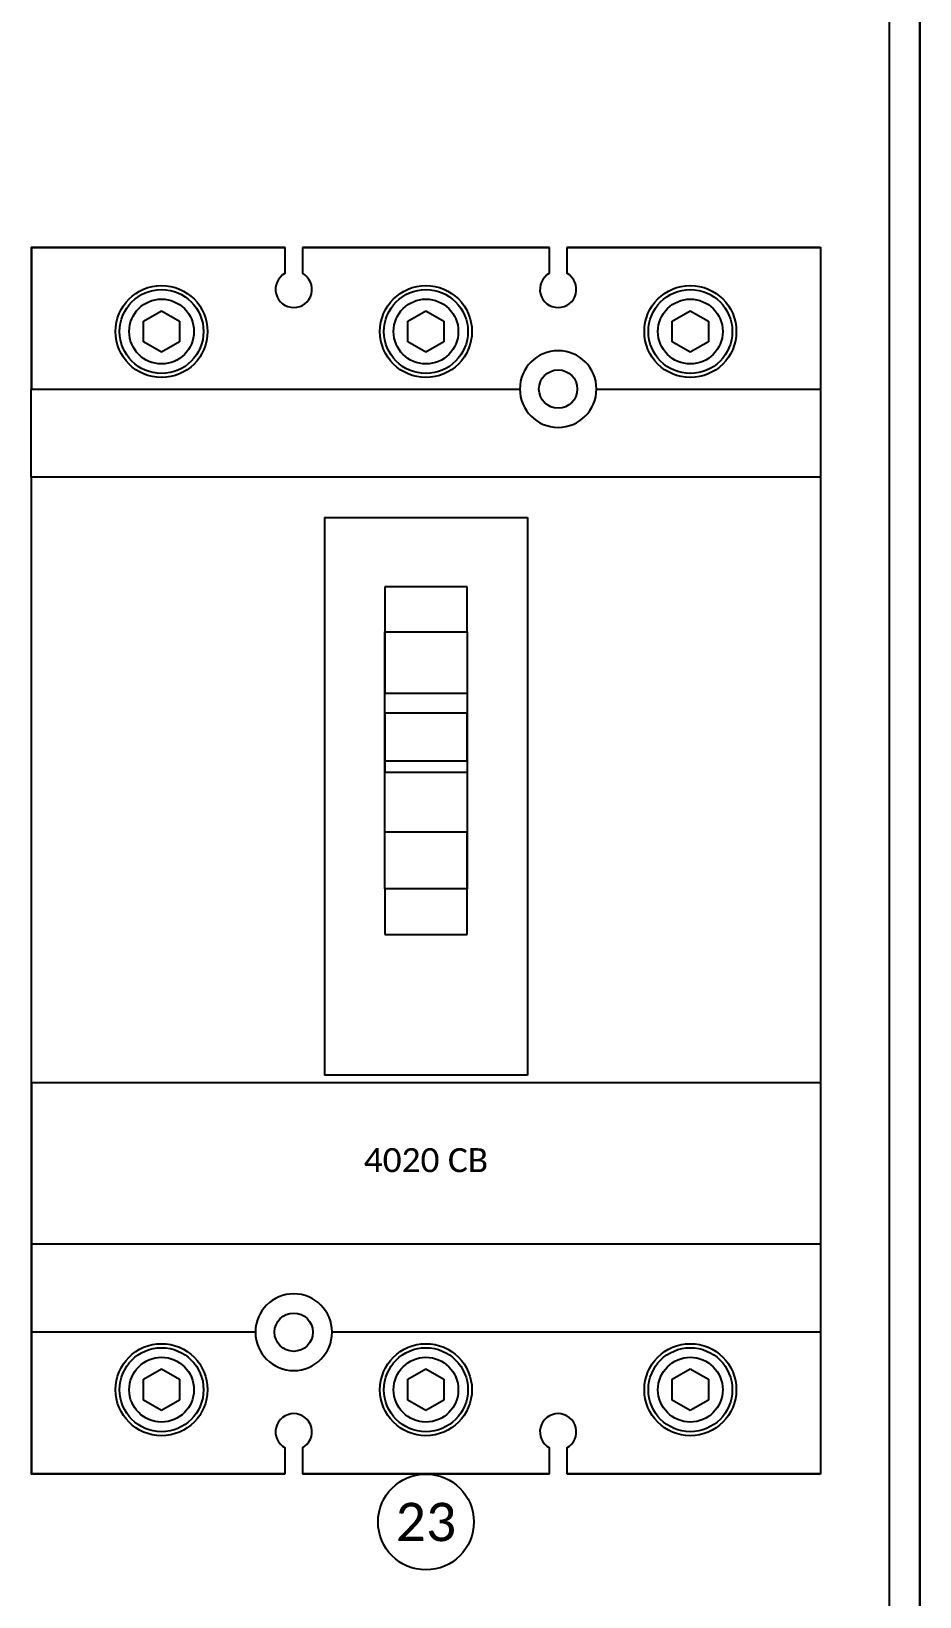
# Model space of a CAD drawing. Header units: inches. Extents: x 0 to 316, y -1 to 150.
# Drawn here: x 263.593 to 264.754, y 36.82 to 38.866 of the extents above; entities that cross this region are included whole.
import ezdxf
from ezdxf.enums import TextEntityAlignment as Align

# ---------------------------------------------------------------- set-up
doc = ezdxf.new("R2010")
doc.units = ezdxf.units.IN
doc.header["$MEASUREMENT"] = 0
doc.linetypes.add('HIDDEN2', pattern=[0.1875, 0.125, -0.0625])
doc.styles.add('Calibri', font='calibri.ttf')

# ---------------------------------------------------------------- blocks, each defined once
blk = doc.blocks.new('HDL36015')
at = {"color": 2, "linetype": 'Continuous'}
for p, q in [((0, 6.4), (1.325, 6.4)), ((0, 6.4), (0, 5.66)), ((0.001, 6.399), (1.325, 6.399)), ((0.001, 6.399), (0.001, 5.66)), ((1.325, 6.2637), (1.325, 6.399)), ((1.415, 6.4), (2.705, 6.4)), ((1.415, 6.399), (1.415, 6.2637)), ((1.415, 6.399), (2.705, 6.399)), ((2.705, 6.2637), (2.705, 6.399)), ((2.795, 6.4), (4.12, 6.4)), ((2.795, 6.399), (2.795, 6.2637)), ((2.795, 6.399), (4.119, 6.399)), ((4.119, 6.399), (4.119, 5.66)), ((4.12, 6.4), (4.12, 5.66)), ((0.586, 6.0143), (0.68, 6.0685)), ((0.68, 6.0685), (0.774, 6.0143)), ((1.966, 6.0143), (2.06, 6.0685)), ((2.06, 6.0685), (2.154, 6.0143)), ((3.346, 6.0143), (3.44, 6.0685)), ((3.44, 6.0685), (3.534, 6.0143)), ((0.586, 5.9057), (0.586, 6.0143)), ((0.774, 6.0143), (0.774, 5.9057)), ((1.966, 5.9057), (1.966, 6.0143)), ((2.154, 6.0143), (2.154, 5.9057)), ((3.346, 5.9057), (3.346, 6.0143)), ((3.534, 6.0143), (3.534, 5.9057)), ((0.68, 5.8515), (0.586, 5.9057)), ((0.774, 5.9057), (0.68, 5.8515)), ((2.06, 5.8515), (1.966, 5.9057)), ((2.154, 5.9057), (2.06, 5.8515)), ((3.44, 5.8515), (3.346, 5.9057)), ((3.534, 5.9057), (3.44, 5.8515)), ((0, 5.66), (2.55, 5.66)), ((0, 5.2), (0, 5.66)), ((2.95, 5.66), (4.12, 5.66)), ((4.12, 5.66), (4.12, 5.2)), ((4.12, 5.2), (0, 5.2)), ((0, 5.2), (0, 2.04)), ((4.12, 5.2), (4.12, 2.04)), ((1.53, 4.99), (2.59, 4.99)), ((1.53, 4.99), (1.53, 2.08)), ((2.59, 4.99), (2.59, 2.08)), ((1.845, 4.629), (1.845, 4.3933)), ((2.275, 4.629), (1.845, 4.629)), ((2.275, 4.3933), (2.275, 4.629)), ((1.845, 4.3933), (1.845, 4.0711)), ((1.845, 4.3933), (2.275, 4.3933)), ((1.845, 3.0529), (1.845, 4.3933)), ((2.275, 4.3933), (2.275, 4.0711)), ((2.275, 4.3933), (2.275, 3.0529)), ((2.275, 4.0711), (1.845, 4.0711)), ((1.845, 3.9692), (1.845, 3.7197)), ((2.275, 3.9692), (1.845, 3.9692)), ((2.275, 3.7197), (2.275, 3.9692)), ((1.845, 3.7197), (1.845, 3.6591)), ((1.845, 3.7197), (2.275, 3.7197)), ((2.275, 3.7197), (2.275, 3.6591)), ((2.275, 3.6591), (1.845, 3.6591)), ((1.845, 3.0529), (1.845, 3.3495)), ((1.845, 3.3495), (2.275, 3.3495)), ((2.275, 3.0529), (2.275, 3.3495)), ((1.845, 3.0529), (1.845, 2.815)), ((2.275, 3.0529), (1.845, 3.0529)), ((2.275, 2.815), (2.275, 3.0529)), ((1.845, 2.815), (2.275, 2.815)), ((2.59, 2.08), (1.53, 2.08)), ((0, 2.04), (0, 0)), ((4.12, 2.04), (0, 2.04)), ((0.001, 2.04), (0.001, 1.2)), ((4.119, 2.04), (4.119, 1.2)), ((4.12, 2.04), (4.12, 0)), ((4.119, 1.2), (0.001, 1.2)), ((0.001, 1.2), (0.001, 0.74)), ((4.119, 1.2), (4.119, 0.74)), ((0.001, 0.74), (0.001, 0.001)), ((1.17, 0.74), (0.001, 0.74)), ((4.119, 0.74), (1.57, 0.74)), ((4.119, 0.74), (4.119, 0.001)), ((0.586, 0.4943), (0.68, 0.5485)), ((0.586, 0.3857), (0.586, 0.4943)), ((0.68, 0.5485), (0.774, 0.4943)), ((0.774, 0.4943), (0.774, 0.3857)), ((1.966, 0.4943), (2.06, 0.5485)), ((1.966, 0.3857), (1.966, 0.4943)), ((2.06, 0.5485), (2.154, 0.4943)), ((2.154, 0.4943), (2.154, 0.3857)), ((3.346, 0.4943), (3.44, 0.5485)), ((3.346, 0.3857), (3.346, 0.4943)), ((3.44, 0.5485), (3.534, 0.4943)), ((3.534, 0.4943), (3.534, 0.3857)), ((0.68, 0.3315), (0.586, 0.3857)), ((0.774, 0.3857), (0.68, 0.3315)), ((2.06, 0.3315), (1.966, 0.3857)), ((2.154, 0.3857), (2.06, 0.3315)), ((3.44, 0.3315), (3.346, 0.3857)), ((3.534, 0.3857), (3.44, 0.3315)), ((1.325, 0.001), (1.325, 0.1363)), ((1.415, 0.1363), (1.415, 0.001)), ((2.705, 0.001), (2.705, 0.1363)), ((2.795, 0.1363), (2.795, 0.001)), ((1.325, 0), (0, 0)), ((1.325, 0.001), (0.001, 0.001)), ((2.705, 0.001), (1.415, 0.001)), ((2.705, 0), (1.415, 0)), ((4.119, 0.001), (2.795, 0.001)), ((4.12, 0), (2.795, 0))]:
    blk.add_line(p, q, dxfattribs=at)
for centre, radius in [((0.68, 5.96), 0.24), ((0.68, 5.96), 0.219), ((0.68, 5.96), 0.169), ((2.06, 5.96), 0.24), ((2.06, 5.96), 0.219), ((2.06, 5.96), 0.169), ((3.44, 5.96), 0.24), ((3.44, 5.96), 0.219), ((3.44, 5.96), 0.169), ((2.75, 5.66), 0.1), ((1.37, 0.74), 0.1), ((0.68, 0.44), 0.24), ((0.68, 0.44), 0.219), ((2.06, 0.44), 0.24), ((2.06, 0.44), 0.219), ((3.44, 0.44), 0.24), ((3.44, 0.44), 0.219), ((0.68, 0.44), 0.169), ((2.06, 0.44), 0.169), ((3.44, 0.44), 0.169)]:
    blk.add_circle(centre, radius, dxfattribs=at)
for centre, radius, start, end in [((1.37, 6.18), 0.095, 118.27371, 61.72629), ((2.75, 6.18), 0.095, 118.27371, 61.72629), ((2.75, 5.66), 0.2, 0, 180), ((2.75, 5.66), 0.2, 180, 0), ((1.37, 0.74), 0.2, 0, 180), ((1.37, 0.74), 0.2, 180, 0), ((1.37, 0.22), 0.095, 298.27371, 241.72629), ((2.75, 0.22), 0.095, 298.27371, 241.72629)]:
    blk.add_arc(centre, radius, start, end, dxfattribs=at)
at = {"color": 3, "style": 'Calibri'}
blk.add_attdef('DEVICE', text='', height=0.125, dxfattribs=at).set_placement((2.06, 1.575), align=Align.CENTER)
blk = doc.blocks.new('Reference Number')
at = {"color": 6, "linetype": 'Continuous'}
blk.add_circle((0, 0), 0.125, dxfattribs=at)
at = {"color": 6, "linetype": 'Continuous', "style": 'Calibri'}
blk.add_attdef('REFERENCE_#', text='', height=0.1, dxfattribs=at).set_placement((0, 0), align=Align.MIDDLE_CENTER)
blk = doc.blocks.new('Rittal TS8 FloorMount 8018814 Panel')
at = {"color": 9, "linetype": 'Continuous'}
blk.add_line((58.7535, 0), (58.7535, 66.417), dxfattribs=at)
at = {"color": 3, "linetype": 'Continuous'}
blk.add_line((58.9107, 66.417), (58.9107, 0), dxfattribs=at)

msp = doc.modelspace()

# ---------------------------------------------------------------- linework, layer by layer
at = {"linetype": 'Continuous'}
msp.add_line((264.75394, 25.21001), (264.75394, 40.93091), dxfattribs=at)

# ---------------------------------------------------------------- block references
at = {"linetype": 'Continuous', "xscale": 0.2504457935124523, "yscale": 0.2504457935124523, "zscale": 0.2504457935124523}
msp.add_blockref('Rittal TS8 FloorMount 8018814 Panel', (250, 24.23776), dxfattribs=at)
msp.add_blockref('HDL36015', (263.59255, 36.98072), dxfattribs=at).add_auto_attribs({'DEVICE': '4020 CB'})
at = {"color": 7, "linetype": 'HIDDEN2', "ltscale": 2, "xscale": 0.5008915870249045, "yscale": 0.5008915870249045, "zscale": 0.5008915870249045}
msp.add_blockref('Reference Number', (264.10847, 36.9181), dxfattribs=at).add_auto_attribs({'REFERENCE_#': '23'})

doc.saveas('drawing.dxf')
